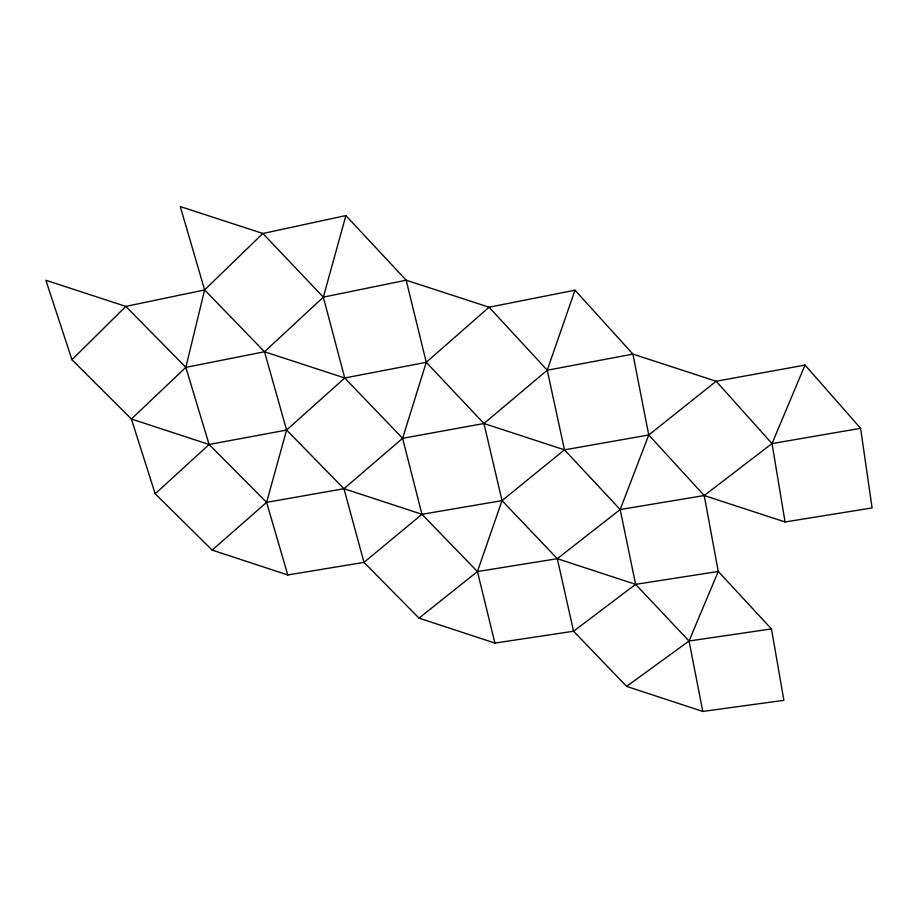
<?xml version="1.0" encoding="UTF-8"?>
<svg xmlns="http://www.w3.org/2000/svg" width="918" height="918" viewBox="0 0 918 918"><rect width="100%" height="100%" fill="white"/><g stroke="black" fill="none" stroke-linecap="round" stroke-linejoin="round"><path stroke-width="1.38" d="M287.793 574.966L212.173 550.1L155.188 493.781L209.097 444.484L185.838 367.361L204.611 289.927L180.295 206.561L262.869 233.482L323.331 297.145L344.732 377.986L402.612 438.311L421.959 514.298L477.429 571.558L494.917 643.082L573.566 631.228L635.6 584.353L718.266 571.466L771.453 628.91L783.892 700.319L702.786 711.439L626.615 686.389L573.566 631.228L557.306 558.683L502.02 500.631L483.947 423.508L426.262 362.312L406.169 280.197L345.879 215.581L262.869 233.482L204.611 289.927L125.823 306.405L45.9 280.277L71.948 359.741L131.389 418.998L209.097 444.484L266.599 502.353L287.793 574.966L363.998 562.378L421.959 514.298L502.02 500.631L564.478 449.843L648.751 434.983L716.166 381.245L805.029 365.066L860.602 428.327L872.1 507.941L785.062 521.963L704.221 495.536L620.189 509.536L557.306 558.683L477.429 571.558L419.021 618.124L363.998 562.378L343.952 488.709L286.588 430.049L264.51 351.755L204.611 289.927M212.173 550.1L266.599 502.353L286.588 430.049L344.732 377.986L426.262 362.312L489.076 307.22L575.001 290.18L632.938 354.119L716.166 381.245L772.027 443.566L785.062 521.963M155.188 493.781L131.389 418.998L185.838 367.361L264.51 351.755L323.331 297.145L345.879 215.581M266.599 502.353L343.952 488.709L402.612 438.311L426.262 362.312M477.429 571.558L502.02 500.631M402.612 438.311L483.947 423.508L547.243 370.218L575.001 290.18M702.786 711.439L689.028 641.016L635.6 584.353L620.189 509.536L648.751 434.983L632.938 354.119L547.243 370.218L489.076 307.22L406.169 280.197L323.331 297.145M626.615 686.389L689.028 641.016L718.266 571.466L704.221 495.536L648.751 434.983M704.221 495.536L772.027 443.566L805.029 365.066M71.948 359.741L125.823 306.405L185.838 367.361M209.097 444.484L286.588 430.049M772.027 443.566L860.602 428.327M689.028 641.016L771.453 628.91M264.51 351.755L344.732 377.986M483.947 423.508L564.478 449.843L620.189 509.536M343.952 488.709L421.959 514.298M557.306 558.683L635.6 584.353M419.021 618.124L494.917 643.082M547.243 370.218L564.478 449.843"/></g></svg>
